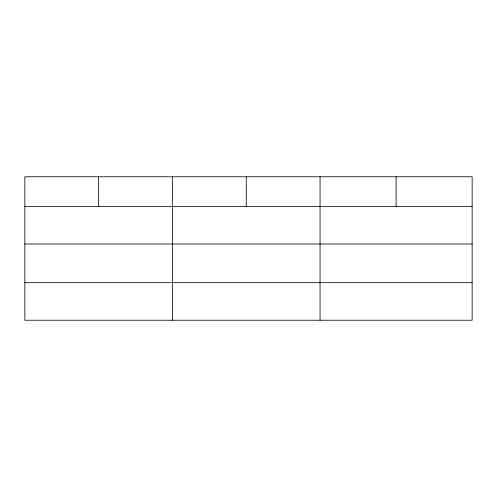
<?xml version="1.0" encoding="UTF-8"?>
<svg xmlns="http://www.w3.org/2000/svg" width="497" height="497" viewBox="0 0 497 497"><rect width="100%" height="100%" fill="white"/><g stroke="black" fill="none" stroke-linecap="round" stroke-linejoin="round"><path stroke-width="0.75" d="M472.15 243.99L472.15 176.764L24.85 176.764L24.85 320.236L472.15 320.236L472.15 243.99L24.85 243.99M24.85 206.435L472.15 206.435M24.85 282.681L472.15 282.681M396.109 176.764L396.109 206.435M320.068 176.764L320.068 320.236M246.263 176.764L246.263 206.435M172.459 176.764L172.459 320.236M98.654 176.764L98.654 206.435"/></g></svg>
